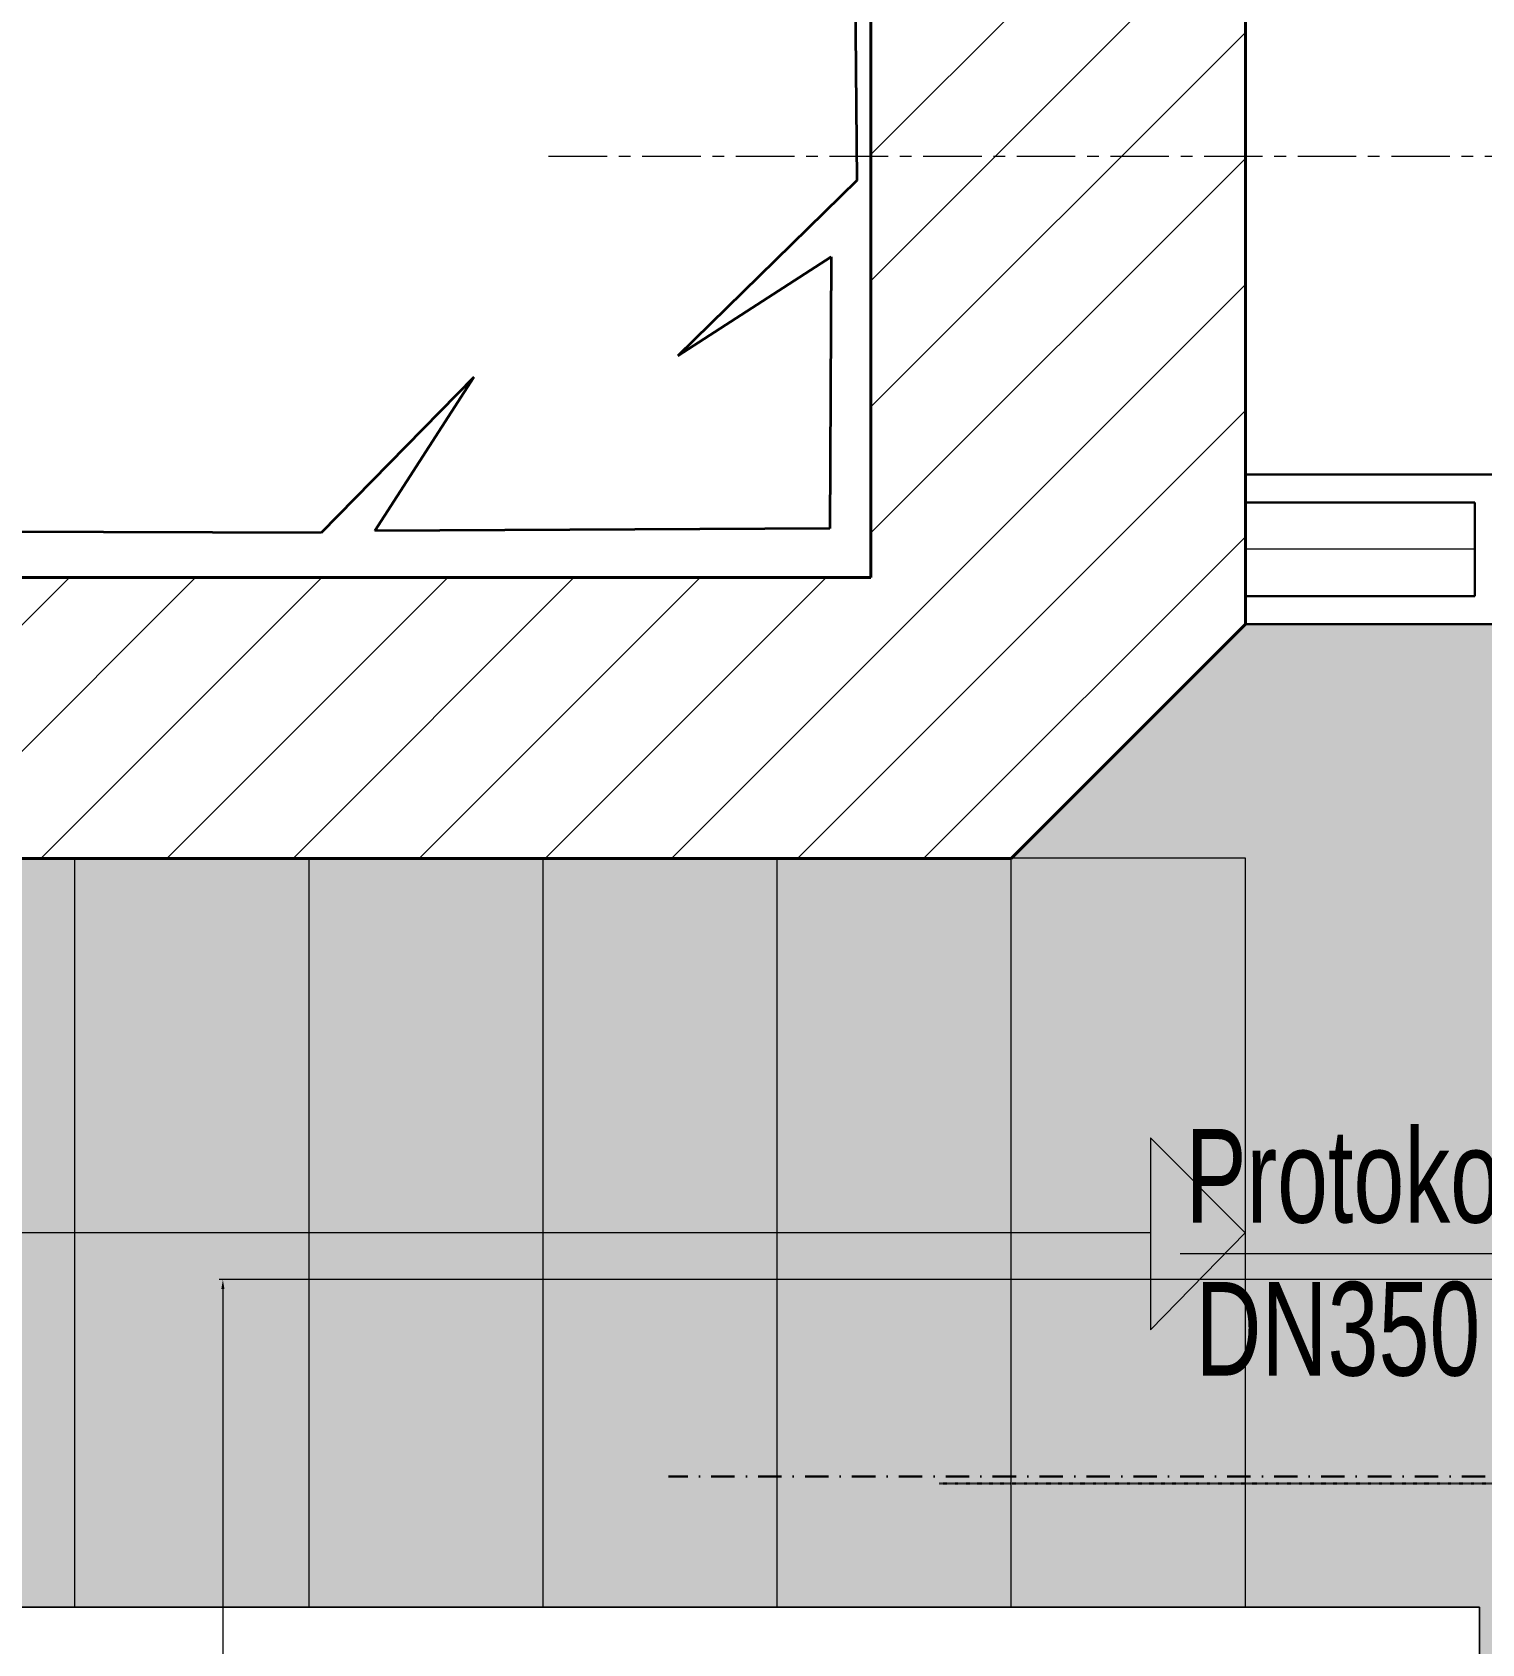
# Model space of a CAD drawing. Header units: millimetres. Extents: x 47631 to 558803, y 29659 to 315570.
# Drawn here: x 487061 to 488609, y 302360 to 304082 of the extents above; entities that cross this region are included whole.
import ezdxf

# ---------------------------------------------------------------- set-up
doc = ezdxf.new("R2010")
doc.units = ezdxf.units.MM
doc.linetypes.add('GP kota 13.83_20.63_22.63_PBS_arhitektura$0$DASHDOT', pattern=[1, 0.5, -0.25, 0, -0.25])
doc.linetypes.add('GP kota 13.83_20.63_22.63_PBS_strojarstvo_rashladni_sustav$0$CENTER', pattern=[2, 1.25, -0.25, 0.25, -0.25])
doc.styles.add('GP kota 13.83_20.63_22.63_PBS_strojarstvo_rashladni_sustav$0$SIMPLEXCE', font='arial.ttf', dxfattribs={"width": 0.9, "height": 100})
doc.linetypes.add('GP kota 13.83_20.63_22.63_PBS_arhitektura$0$BATTING', pattern='A,0.00254,-2.54,[134,ltypeshp.shx,S=2.54,R=0,X=-2.54,Y=0],-5.08,[134,ltypeshp.shx,S=2.54,R=180,X=2.54,Y=0],-2.54', length=10.16254)

msp = doc.modelspace()

# ---------------------------------------------------------------- hatches: boundary and pattern name
at = {"linetype": 'Continuous', "lineweight": 5, "true_color": 0x666666, "transparency": 33554562}
h = msp.add_hatch(color=251, dxfattribs=at)
h.dxf.hatch_style = 1
h.paths.add_polyline_path([(476809.6, 305499.5), (476806.7, 304349.6), (477806.8, 304349.8), (477806.8, 303514.3), (478606.8, 303514.3), (478606.8, 302399.5), (488606.8, 302399.5), (488606.8, 301699.5), (489756.8, 301699.5), (489756.8, 303449.7), (488356.8, 303449.7), (488106.8, 303199.7), (479606.8, 303199.7), (479606.8, 305499.5)])

# ---------------------------------------------------------------- linework, layer by layer
at = {"color": 3, "linetype": 'Continuous', "lineweight": 40}
for p, q in [((487956.8, 303499.5), (487956.8, 306599.5)), ((488356.8, 306199.3), (488356.8, 303449.7)), ((479906.8, 303499.5), (487956.8, 303499.5)), ((488106.6, 303199.5), (488356.8, 303449.7)), ((479606.8, 303199.5), (488106.6, 303199.5))]:
    msp.add_line(p, q, dxfattribs=at)
at = {"color": 1, "linetype": 'Continuous', "lineweight": -3}
for p, q in [((488356.8, 306199.3), (488356.8, 303609.7)), ((488356.8, 303609.7), (489916.8, 303609.7)), ((488356.8, 303449.7), (488106.8, 303199.7)), ((489756.8, 303449.7), (488356.8, 303449.7)), ((488106.8, 303199.7), (479606.8, 303199.7))]:
    msp.add_line(p, q, dxfattribs=at)
at = {"color": 1, "linetype": 'Continuous', "lineweight": -3, "ltscale": 10}
for p, q in [((488356.8, 303449.7, 3), (488356.8, 306142, 3)), ((488106.8, 303199.7, 3), (488356.8, 303449.7, 3)), ((488106.8, 303199.5), (479606.8, 303199.5))]:
    msp.add_line(p, q, dxfattribs=at)
at = {"color": 8, "linetype": 'Continuous', "lineweight": 5}
for p, q in [((487956.8, 303951.3), (488356.8, 304351.3)), ((487956.8, 303816.6), (488356.8, 304216.6)), ((487956.8, 303681.9), (488356.8, 304081.9)), ((487956.8, 303547.2), (488356.8, 303947.2)), ((487743.8, 303199.5), (488356.8, 303812.5)), ((487878.5, 303199.5), (488356.8, 303677.8)), ((488013.2, 303199.5), (488356.8, 303543.1)), ((486800.9, 303199.5), (487100.9, 303499.5)), ((486935.6, 303199.5), (487235.6, 303499.5)), ((487070.3, 303199.5), (487370.3, 303499.5)), ((487205, 303199.5), (487505, 303499.5)), ((487339.7, 303199.5), (487639.7, 303499.5)), ((487474.4, 303199.5), (487774.4, 303499.5)), ((487609.1, 303199.5), (487909.1, 303499.5))]:
    msp.add_line(p, q, dxfattribs=at)
at = {"color": 253, "linetype": 'Continuous', "lineweight": 35}
for p, q in [((487939, 304278.3), (487941.8, 303923.7)), ((487941.8, 303923.7), (487750.6, 303736.2)), ((487750.6, 303736.2), (487914.5, 303842)), ((487914.5, 303842), (487913, 303551.9)), ((487532.8, 303713.4), (487369.8, 303547.2)), ((487427, 303549.5), (487532.8, 303713.4)), ((487369.8, 303547.2), (486604, 303549.5)), ((487913, 303551.9), (487427, 303549.5))]:
    msp.add_line(p, q, dxfattribs=at)
at = {"color": 4, "linetype": 'GP kota 13.83_20.63_22.63_PBS_strojarstvo_rashladni_sustav$0$CENTER', "lineweight": 9, "ltscale": 50}
msp.add_line((487612.7, 303949.5), (510900.9, 303949.5), dxfattribs=at)
at = {"color": 30, "linetype": 'Continuous', "lineweight": 30}
for p, q in [((488356.8, 303609.7), (488631.8, 303609.7)), ((488356.8, 303579.7), (488601.8, 303579.7)), ((488601.8, 303579.7), (488601.8, 303479.7)), ((488601.8, 303479.7), (488356.8, 303479.7)), ((488631.8, 303449.7), (488356.8, 303449.7))]:
    msp.add_line(p, q, dxfattribs=at)
at = {"color": 8, "linetype": 'GP kota 13.83_20.63_22.63_PBS_arhitektura$0$BATTING', "lineweight": 5, "ltscale": 0.2}
msp.add_line((488601.8, 303529.7), (488356.8, 303529.7), dxfattribs=at)
at = {"color": 4, "linetype": 'Continuous', "lineweight": 20}
for p, q in [((487106.8, 302399.5), (487106.8, 303199.5)), ((487356.8, 302399.5), (487356.8, 303199.7)), ((487606.8, 302399.5), (487606.8, 303199.7)), ((487856.8, 302399.5), (487856.8, 303199.5)), ((488356.8, 303199.7), (488106.8, 303199.7)), ((488106.8, 302399.5), (488106.8, 303199.5)), ((488356.8, 302399.5), (488356.8, 303199.7)), ((488606.8, 301699.3), (488606.8, 302399.5))]:
    msp.add_line(p, q, dxfattribs=at)
at = {"color": 21, "linetype": 'Continuous', "lineweight": 20}
for p, q in [((488356.7, 302799.6), (488255.4, 302900.9)), ((488255.4, 302900.9), (488255.4, 302695.9)), ((488255.4, 302799.6), (479606.8, 302799.5)), ((488356.7, 302799.6), (488255.4, 302695.9))]:
    msp.add_line(p, q, dxfattribs=at)
at = {"color": 7, "linetype": 'Continuous', "lineweight": 20}
msp.add_line((488652.4, 302777.2), (488287.1, 302777.2), dxfattribs=at)
at = {"color": 5, "linetype": 'Continuous', "lineweight": 20}
for p, q in [((490259.8, 302749.5), (487260.8, 302749.5)), ((487264.8, 302739.5), (487264.8, 301709.5))]:
    msp.add_line(p, q, dxfattribs=at)
at = {"color": 5, "linetype": 'GP kota 13.83_20.63_22.63_PBS_arhitektura$0$DASHDOT', "lineweight": 30, "ltscale": 50}
msp.add_line((490115.9, 302539.2), (487740.6, 302539.2), dxfattribs=at)
at = {"color": 5, "linetype": 'GP kota 13.83_20.63_22.63_PBS_arhitektura$0$DASHDOT', "lineweight": 30}
msp.add_line((488029.7, 302531.8), (489171.9, 302531.8), dxfattribs=at)
at = {"color": 43, "linetype": 'Continuous', "lineweight": 15}
msp.add_line((488606.8, 302399.5), (478606.8, 302399.5), dxfattribs=at)
at = {"color": 20, "linetype": 'Continuous', "lineweight": 18}
for p, q in [((478606.8, 302399.5), (488606.8, 302399.5)), ((488606.8, 302399.5), (488606.8, 302041.9))]:
    msp.add_line(p, q, dxfattribs=at)
at = {"color": 5, "linetype": 'Continuous', "lineweight": 20}
msp.add_solid([(487263.1, 302739.5), (487266.4, 302739.5), (487264.8, 302749.5)], dxfattribs=at)

# ---------------------------------------------------------------- texts
at = {"color": 7, "linetype": 'Continuous', "lineweight": 20, "style": 'GP kota 13.83_20.63_22.63_PBS_strojarstvo_rashladni_sustav$0$SIMPLEXCE', "width": 0.7}
for s, p in [('Protokomjer', (488292.9, 302810.4)), ('DN350', (488303.4, 302647))]:
    msp.add_text(s, height=100, dxfattribs=at).set_placement(p)

doc.saveas('drawing.dxf')
